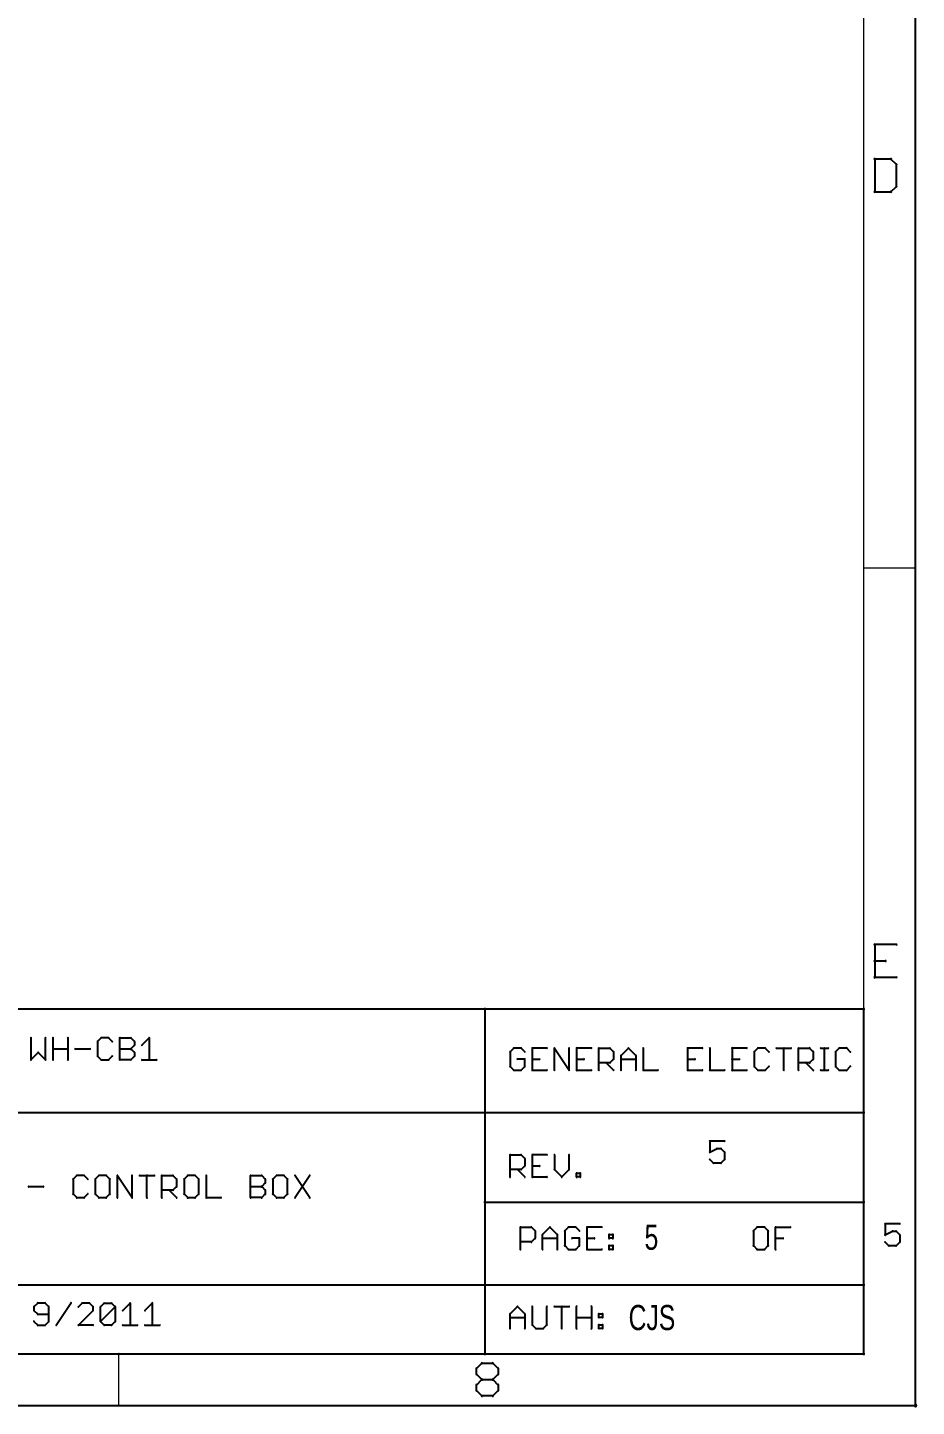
# Paper-space layout 'PRESSURE MODULE' of a CAD drawing. Header units: inches. Extents: x 0.1 to 17.7, y 0.1 to 11.8.
# Drawn here: x 15.122 to 17.703, y 0.097 to 4.099 of the extents above; entities that cross this region are included whole.
import ezdxf

# ---------------------------------------------------------------- set-up
doc = ezdxf.new("R2010")
doc.units = ezdxf.units.IN
doc.header["$MEASUREMENT"] = 0
for name, color, linetype in [('94', 14, 'Continuous'), ('97', 94, 'Continuous'), ('TEXT', 4, 'Continuous')]:
    doc.layers.add(name, color=color, linetype=linetype)
doc.styles.add('SLDTEXTSTYLE0', font='TXT', dxfattribs={"width": 0.736842})

psp = doc.layouts.new('PRESSURE MODULE')

# ---------------------------------------------------------------- linework, layer by layer
at = {"layer": '94', "lineweight": 25}
for p, q in [((16.45, 1.25), (13.95, 1.25)), ((17.55, 1.25), (16.45, 1.25)), ((16.45, 1.25), (16.45, 0.95)), ((17.55, 0.95), (17.55, 1.25)), ((16.5337, 1.1371), (16.523, 1.1264)), ((16.523, 1.1264), (16.523, 1.0837)), ((16.555, 1.1371), (16.5337, 1.1371)), ((16.5657, 1.1264), (16.555, 1.1371)), ((16.6302, 1.1371), (16.5875, 1.1371)), ((16.5875, 1.1371), (16.5875, 1.073)), ((16.6519, 1.073), (16.6519, 1.1371)), ((16.6519, 1.1371), (16.6946, 1.073)), ((16.6946, 1.073), (16.6946, 1.1371)), ((16.7591, 1.1371), (16.7164, 1.1371)), ((16.7164, 1.1371), (16.7164, 1.073)), ((16.7808, 1.073), (16.7808, 1.1371)), ((16.7808, 1.1371), (16.8128, 1.1371)), ((16.8128, 1.1371), (16.8235, 1.1264)), ((16.8235, 1.1264), (16.8235, 1.105)), ((16.8453, 1.1157), (16.8666, 1.1371)), ((16.8666, 1.1371), (16.888, 1.1157)), ((16.9097, 1.1371), (16.9097, 1.073)), ((17.0813, 1.1371), (17.0386, 1.1371)), ((17.0386, 1.1371), (17.0386, 1.073)), ((17.1031, 1.1371), (17.1031, 1.073)), ((17.2103, 1.1371), (17.1675, 1.1371)), ((17.1675, 1.1371), (17.1675, 1.073)), ((17.2427, 1.1371), (17.232, 1.1264)), ((17.232, 1.1264), (17.232, 1.0837)), ((17.264, 1.1371), (17.2427, 1.1371)), ((17.2747, 1.1264), (17.264, 1.1371)), ((17.2965, 1.1371), (17.3392, 1.1371)), ((17.3178, 1.073), (17.3178, 1.1371)), ((17.3609, 1.073), (17.3609, 1.1371)), ((17.3609, 1.1371), (17.3929, 1.1371)), ((17.3929, 1.1371), (17.4036, 1.1264)), ((17.4036, 1.1264), (17.4036, 1.105)), ((17.4254, 1.1371), (17.4467, 1.1371)), ((17.436, 1.073), (17.436, 1.1371)), ((17.479, 1.1371), (17.4683, 1.1264)), ((17.4683, 1.1264), (17.4683, 1.0837)), ((17.5004, 1.1371), (17.479, 1.1371)), ((17.511, 1.1264), (17.5004, 1.1371)), ((16.523, 1.0837), (16.5337, 1.073)), ((16.5657, 1.105), (16.5444, 1.105)), ((16.555, 1.073), (16.5657, 1.0837)), ((16.5657, 1.0837), (16.5657, 1.105)), ((16.5875, 1.105), (16.6088, 1.105)), ((16.7164, 1.105), (16.7377, 1.105)), ((16.8128, 1.0944), (16.7808, 1.0944)), ((16.8022, 1.0944), (16.8235, 1.073)), ((16.8235, 1.105), (16.8128, 1.0944)), ((16.8453, 1.073), (16.8453, 1.1157)), ((16.8453, 1.105), (16.888, 1.105)), ((16.888, 1.1157), (16.888, 1.073)), ((17.0386, 1.105), (17.06, 1.105)), ((17.1675, 1.105), (17.1889, 1.105)), ((17.232, 1.0837), (17.2427, 1.073)), ((17.264, 1.073), (17.2747, 1.0837)), ((17.3929, 1.0944), (17.3609, 1.0944)), ((17.3823, 1.0944), (17.4036, 1.073)), ((17.4036, 1.105), (17.3929, 1.0944)), ((17.4683, 1.0837), (17.479, 1.073)), ((17.5004, 1.073), (17.511, 1.0837)), ((16.5337, 1.073), (16.555, 1.073)), ((16.5875, 1.073), (16.6302, 1.073)), ((16.7164, 1.073), (16.7591, 1.073)), ((16.9097, 1.073), (16.9524, 1.073)), ((17.0386, 1.073), (17.0813, 1.073)), ((17.1031, 1.073), (17.1458, 1.073)), ((17.1675, 1.073), (17.2103, 1.073)), ((17.2427, 1.073), (17.264, 1.073)), ((17.4254, 1.073), (17.4467, 1.073)), ((17.479, 1.073), (17.5004, 1.073)), ((13.95, 0.95), (16.45, 0.95)), ((16.45, 0.95), (16.45, 0.69)), ((16.45, 0.95), (17.55, 0.95)), ((17.55, 0.69), (17.55, 0.95)), ((16.523, 0.763), (16.523, 0.8271)), ((16.523, 0.8271), (16.555, 0.8271)), ((16.555, 0.8271), (16.5657, 0.8164)), ((16.5657, 0.8164), (16.5657, 0.795)), ((16.6302, 0.8271), (16.5875, 0.8271)), ((16.5875, 0.8271), (16.5875, 0.763)), ((16.6519, 0.8271), (16.6519, 0.7844)), ((16.6946, 0.7844), (16.6946, 0.8271)), ((16.555, 0.7844), (16.523, 0.7844)), ((16.5444, 0.7844), (16.5657, 0.763)), ((16.5657, 0.795), (16.555, 0.7844)), ((16.5875, 0.795), (16.6088, 0.795)), ((16.5875, 0.763), (16.6302, 0.763)), ((16.6519, 0.7844), (16.6733, 0.763)), ((16.6733, 0.763), (16.6946, 0.7844)), ((16.7164, 0.763), (16.7164, 0.7737)), ((16.7164, 0.7737), (16.727, 0.7737)), ((16.727, 0.763), (16.7164, 0.763)), ((16.727, 0.7737), (16.727, 0.763)), ((16.45, 0.69), (16.45, 0.25)), ((16.45, 0.69), (17.55, 0.69)), ((17.55, 0.45), (17.55, 0.69)), ((16.553, 0.553), (16.553, 0.6171)), ((16.553, 0.6171), (16.585, 0.6171)), ((16.585, 0.6171), (16.5957, 0.6064)), ((16.5957, 0.6064), (16.5957, 0.585)), ((16.6175, 0.5957), (16.6388, 0.6171)), ((16.6388, 0.6171), (16.6602, 0.5957)), ((16.6926, 0.6171), (16.6819, 0.6064)), ((16.6819, 0.6064), (16.6819, 0.5637)), ((16.7139, 0.6171), (16.6926, 0.6171)), ((16.7246, 0.6064), (16.7139, 0.6171)), ((16.7891, 0.6171), (16.7464, 0.6171)), ((16.7464, 0.6171), (16.7464, 0.553)), ((17.2405, 0.6171), (17.2298, 0.6064)), ((17.2298, 0.6064), (17.2298, 0.5637)), ((17.2618, 0.6171), (17.2405, 0.6171)), ((17.2725, 0.6064), (17.2618, 0.6171)), ((17.2725, 0.5637), (17.2725, 0.6064)), ((17.2942, 0.553), (17.2942, 0.6171)), ((17.2942, 0.6171), (17.3369, 0.6171)), ((16.585, 0.5744), (16.553, 0.5744)), ((16.5957, 0.585), (16.585, 0.5744)), ((16.6175, 0.553), (16.6175, 0.5957)), ((16.6175, 0.585), (16.6602, 0.585)), ((16.6602, 0.5957), (16.6602, 0.553)), ((16.6819, 0.5637), (16.6926, 0.553)), ((16.7246, 0.585), (16.7033, 0.585)), ((16.7139, 0.553), (16.7246, 0.5637)), ((16.7246, 0.5637), (16.7246, 0.585)), ((16.7464, 0.585), (16.7677, 0.585)), ((16.8108, 0.5957), (16.8215, 0.5957)), ((16.8108, 0.585), (16.8108, 0.5957)), ((16.8215, 0.585), (16.8108, 0.585)), ((16.8108, 0.5637), (16.8215, 0.5637)), ((16.8108, 0.553), (16.8108, 0.5637)), ((16.8215, 0.5957), (16.8215, 0.585)), ((16.8215, 0.5637), (16.8215, 0.553)), ((17.2298, 0.5637), (17.2405, 0.553)), ((17.2618, 0.553), (17.2725, 0.5637)), ((17.2942, 0.585), (17.3156, 0.585)), ((16.6926, 0.553), (16.7139, 0.553)), ((16.7464, 0.553), (16.7891, 0.553)), ((16.8215, 0.553), (16.8108, 0.553)), ((17.2405, 0.553), (17.2618, 0.553)), ((13.95, 0.45), (17.55, 0.45)), ((17.55, 0.25), (17.55, 0.45)), ((16.523, 0.3657), (16.5444, 0.3871)), ((16.523, 0.323), (16.523, 0.3657)), ((16.5444, 0.3871), (16.5657, 0.3657)), ((16.5657, 0.3657), (16.5657, 0.323)), ((16.5875, 0.3871), (16.5875, 0.3337)), ((16.6302, 0.3337), (16.6302, 0.3871)), ((16.6519, 0.3871), (16.6946, 0.3871)), ((16.6733, 0.323), (16.6733, 0.3871)), ((16.7164, 0.323), (16.7164, 0.3871)), ((16.7591, 0.3871), (16.7591, 0.323)), ((16.7808, 0.3657), (16.7915, 0.3657)), ((16.7808, 0.355), (16.7808, 0.3657)), ((16.7915, 0.3657), (16.7915, 0.355)), ((16.523, 0.355), (16.5657, 0.355)), ((16.5875, 0.3337), (16.5981, 0.323)), ((16.5981, 0.323), (16.6195, 0.323)), ((16.6195, 0.323), (16.6302, 0.3337)), ((16.7164, 0.355), (16.7591, 0.355)), ((16.7915, 0.355), (16.7808, 0.355)), ((16.7808, 0.3337), (16.7915, 0.3337)), ((16.7808, 0.323), (16.7808, 0.3337)), ((16.7915, 0.323), (16.7808, 0.323)), ((16.7915, 0.3337), (16.7915, 0.323)), ((13.95, 0.25), (16.45, 0.25)), ((16.45, 0.25), (17.55, 0.25))]:
    psp.add_line(p, q, dxfattribs=at)
at = {"layer": '94', "lineweight": 18}
for centre, radius, start, end in [((16.45, 1.25), 0.0025, 90, 270), ((16.45, 1.25), 0.0025, 0, 180), ((16.45, 1.25), 0.0025, 270, 90), ((17.55, 1.25), 0.0025, 0, 180), ((17.55, 1.25), 0.0025, 270, 90), ((16.523, 1.1264), 0.0015, 0, 180), ((16.523, 1.1264), 0.0015, 135, 315), ((16.5337, 1.1371), 0.0015, 90, 270), ((16.5337, 1.1371), 0.0015, 315, 135), ((16.555, 1.1371), 0.0015, 45, 225), ((16.555, 1.1371), 0.0015, 270, 90), ((16.5657, 1.1264), 0.0015, 225, 45), ((16.5875, 1.1371), 0.0015, 90, 270), ((16.5875, 1.1371), 0.0015, 0, 180), ((16.6302, 1.1371), 0.0015, 270, 90), ((16.6519, 1.1371), 0.0015, 0, 180), ((16.6519, 1.1371), 0.0015, 33.6901, 213.6901), ((16.6946, 1.1371), 0.0015, 0, 180), ((16.7164, 1.1371), 0.0015, 90, 270), ((16.7164, 1.1371), 0.0015, 0, 180), ((16.7591, 1.1371), 0.0015, 270, 90), ((16.7808, 1.1371), 0.0015, 0, 180), ((16.7808, 1.1371), 0.0015, 90, 270), ((16.8128, 1.1371), 0.0015, 45, 225), ((16.8128, 1.1371), 0.0015, 270, 90), ((16.8235, 1.1264), 0.0015, 0, 180), ((16.8235, 1.1264), 0.0015, 225, 45), ((16.8666, 1.1371), 0.0015, 45, 225), ((16.8666, 1.1371), 0.0015, 315, 135), ((16.9097, 1.1371), 0.0015, 0, 180), ((17.0386, 1.1371), 0.0015, 90, 270), ((17.0386, 1.1371), 0.0015, 0, 180), ((17.0813, 1.1371), 0.0015, 270, 90), ((17.1031, 1.1371), 0.0015, 0, 180), ((17.1675, 1.1371), 0.0015, 90, 270), ((17.1675, 1.1371), 0.0015, 0, 180), ((17.2103, 1.1371), 0.0015, 270, 90), ((17.232, 1.1264), 0.0015, 0, 180), ((17.232, 1.1264), 0.0015, 134.9865, 314.9865), ((17.2427, 1.1371), 0.0015, 90, 270), ((17.2427, 1.1371), 0.0015, 315, 135), ((17.264, 1.1371), 0.0015, 44.9865, 224.9865), ((17.264, 1.1371), 0.0015, 270, 90), ((17.2747, 1.1264), 0.0015, 225.0135, 45.0135), ((17.2965, 1.1371), 0.0015, 90, 270), ((17.3178, 1.1371), 0.0015, 0, 180), ((17.3392, 1.1371), 0.0015, 270, 90), ((17.3609, 1.1371), 0.0015, 0, 180), ((17.3609, 1.1371), 0.0015, 90, 270), ((17.3929, 1.1371), 0.0015, 44.9865, 224.9865), ((17.3929, 1.1371), 0.0015, 270, 90), ((17.4036, 1.1264), 0.0015, 0, 180), ((17.4036, 1.1264), 0.0015, 225.0135, 45.0135), ((17.4254, 1.1371), 0.0015, 90, 270), ((17.436, 1.1371), 0.0015, 0, 180), ((17.4467, 1.1371), 0.0015, 270, 90), ((17.4683, 1.1264), 0.0015, 0, 180), ((17.4683, 1.1264), 0.0015, 134.9865, 314.9865), ((17.479, 1.1371), 0.0015, 90, 270), ((17.479, 1.1371), 0.0015, 315, 135), ((17.5004, 1.1371), 0.0015, 44.9865, 224.9865), ((17.5004, 1.1371), 0.0015, 270, 90), ((17.511, 1.1264), 0.0015, 225.0135, 45.0135), ((16.523, 1.0837), 0.0015, 44.9865, 224.9865), ((16.523, 1.0837), 0.0015, 180, 0), ((16.5444, 1.105), 0.0015, 90, 270), ((16.5657, 1.105), 0.0015, 0, 180), ((16.5657, 1.0837), 0.0015, 180, 0), ((16.5657, 1.0837), 0.0015, 315.0135, 135.0135), ((16.5657, 1.105), 0.0015, 270, 90), ((16.5875, 1.105), 0.0015, 90, 270), ((16.6088, 1.105), 0.0015, 270, 90), ((16.7164, 1.105), 0.0015, 90, 270), ((16.7377, 1.105), 0.0015, 270, 90), ((16.7808, 1.0944), 0.0015, 90, 270), ((16.8022, 1.0944), 0.0015, 45, 225), ((16.8128, 1.0944), 0.0015, 135, 315), ((16.8128, 1.0944), 0.0015, 270, 90), ((16.8235, 1.105), 0.0015, 180, 0), ((16.8235, 1.105), 0.0015, 315.0135, 135.0135), ((16.8453, 1.1157), 0.0015, 0, 180), ((16.8453, 1.1157), 0.0015, 135, 315), ((16.8453, 1.105), 0.0015, 90, 270), ((16.888, 1.1157), 0.0015, 0, 180), ((16.888, 1.1157), 0.0015, 225, 45), ((16.888, 1.105), 0.0015, 270, 90), ((17.0386, 1.105), 0.0015, 90, 270), ((17.06, 1.105), 0.0015, 270, 90), ((17.1675, 1.105), 0.0015, 90, 270), ((17.1889, 1.105), 0.0015, 270, 90), ((17.232, 1.0837), 0.0015, 45, 225), ((17.232, 1.0837), 0.0015, 180, 0), ((17.2747, 1.0837), 0.0015, 315, 135), ((17.3609, 1.0944), 0.0015, 90, 270), ((17.3823, 1.0944), 0.0015, 44.9865, 224.9865), ((17.3929, 1.0944), 0.0015, 135.0135, 315.0135), ((17.3929, 1.0944), 0.0015, 270, 90), ((17.4036, 1.105), 0.0015, 180, 0), ((17.4036, 1.105), 0.0015, 315, 135), ((17.4683, 1.0837), 0.0015, 45, 225), ((17.4683, 1.0837), 0.0015, 180, 0), ((17.511, 1.0837), 0.0015, 315, 135), ((16.5337, 1.073), 0.0015, 90, 270), ((16.5337, 1.073), 0.0015, 225.0135, 45.0135), ((16.555, 1.073), 0.0015, 134.9865, 314.9865), ((16.555, 1.073), 0.0015, 270, 90), ((16.5875, 1.073), 0.0015, 90, 270), ((16.5875, 1.073), 0.0015, 180, 0), ((16.6302, 1.073), 0.0015, 270, 90), ((16.6519, 1.073), 0.0015, 180, 0), ((16.6946, 1.073), 0.0015, 180, 0), ((16.6946, 1.073), 0.0015, 213.6901, 33.6901), ((16.7164, 1.073), 0.0015, 90, 270), ((16.7164, 1.073), 0.0015, 180, 0), ((16.7591, 1.073), 0.0015, 270, 90), ((16.7808, 1.073), 0.0015, 180, 0), ((16.8235, 1.073), 0.0015, 225, 45), ((16.8453, 1.073), 0.0015, 180, 0), ((16.888, 1.073), 0.0015, 180, 0), ((16.9097, 1.073), 0.0015, 90, 270), ((16.9097, 1.073), 0.0015, 180, 0), ((16.9524, 1.073), 0.0015, 270, 90), ((17.0386, 1.073), 0.0015, 90, 270), ((17.0386, 1.073), 0.0015, 180, 0), ((17.0813, 1.073), 0.0015, 270, 90), ((17.1031, 1.073), 0.0015, 90, 270), ((17.1031, 1.073), 0.0015, 180, 0), ((17.1458, 1.073), 0.0015, 270, 90), ((17.1675, 1.073), 0.0015, 90, 270), ((17.1675, 1.073), 0.0015, 180, 0), ((17.2103, 1.073), 0.0015, 270, 90), ((17.2427, 1.073), 0.0015, 90, 270), ((17.2427, 1.073), 0.0015, 225.0135, 45.0135), ((17.264, 1.073), 0.0015, 135, 315), ((17.264, 1.073), 0.0015, 270, 90), ((17.3178, 1.073), 0.0015, 180, 0), ((17.3609, 1.073), 0.0015, 180, 0), ((17.4036, 1.073), 0.0015, 225.0135, 45.0135), ((17.4254, 1.073), 0.0015, 90, 270), ((17.436, 1.073), 0.0015, 180, 0), ((17.4467, 1.073), 0.0015, 270, 90), ((17.479, 1.073), 0.0015, 90, 270), ((17.479, 1.073), 0.0015, 225.0135, 45.0135), ((17.5004, 1.073), 0.0015, 135, 315), ((17.5004, 1.073), 0.0015, 270, 90), ((16.45, 0.95), 0.0025, 0, 180), ((16.45, 0.95), 0.0025, 90, 270), ((16.45, 0.95), 0.0025, 180, 0), ((16.45, 0.95), 0.0025, 270, 90), ((17.55, 0.95), 0.0025, 0, 180), ((17.55, 0.95), 0.0025, 180, 0), ((17.55, 0.95), 0.0025, 270, 90), ((16.523, 0.8271), 0.0015, 0, 180), ((16.523, 0.8271), 0.0015, 90, 270), ((16.555, 0.8271), 0.0015, 45, 225), ((16.555, 0.8271), 0.0015, 270, 90), ((16.5657, 0.8164), 0.0015, 0, 180), ((16.5657, 0.8164), 0.0015, 225, 45), ((16.5875, 0.8271), 0.0015, 90, 270), ((16.5875, 0.8271), 0.0015, 0, 180), ((16.6302, 0.8271), 0.0015, 270, 90), ((16.6519, 0.8271), 0.0015, 0, 180), ((16.6946, 0.8271), 0.0015, 0, 180), ((16.523, 0.7844), 0.0015, 90, 270), ((16.523, 0.763), 0.0015, 180, 0), ((16.5444, 0.7844), 0.0015, 45, 225), ((16.555, 0.7844), 0.0015, 135, 315), ((16.555, 0.7844), 0.0015, 270, 90), ((16.5657, 0.795), 0.0015, 180, 0), ((16.5657, 0.795), 0.0015, 315.0135, 135.0135), ((16.5657, 0.763), 0.0015, 225, 45), ((16.5875, 0.795), 0.0015, 90, 270), ((16.5875, 0.763), 0.0015, 90, 270), ((16.5875, 0.763), 0.0015, 180, 0), ((16.6088, 0.795), 0.0015, 270, 90), ((16.6302, 0.763), 0.0015, 270, 90), ((16.6519, 0.7844), 0.0015, 44.9865, 224.9865), ((16.6519, 0.7844), 0.0015, 180, 0), ((16.6733, 0.763), 0.0015, 134.9865, 314.9865), ((16.6733, 0.763), 0.0015, 225.0135, 45.0135), ((16.6946, 0.7844), 0.0015, 180, 0), ((16.6946, 0.7844), 0.0015, 315.0135, 135.0135), ((16.7164, 0.7737), 0.0015, 0, 180), ((16.7164, 0.7737), 0.0015, 90, 270), ((16.7164, 0.763), 0.0015, 90, 270), ((16.7164, 0.763), 0.0015, 180, 0), ((16.727, 0.7737), 0.0015, 0, 180), ((16.727, 0.763), 0.0015, 180, 0), ((16.727, 0.7737), 0.0015, 270, 90), ((16.727, 0.763), 0.0015, 270, 90), ((16.45, 0.69), 0.0025, 0, 180), ((16.45, 0.69), 0.0025, 90, 270), ((16.45, 0.69), 0.0025, 180, 0), ((17.55, 0.69), 0.0025, 0, 180), ((17.55, 0.69), 0.0025, 180, 0), ((17.55, 0.69), 0.0025, 270, 90), ((16.553, 0.6171), 0.0015, 0, 180), ((16.553, 0.6171), 0.0015, 90, 270), ((16.585, 0.6171), 0.0015, 45, 225), ((16.585, 0.6171), 0.0015, 270, 90), ((16.5957, 0.6064), 0.0015, 0, 180), ((16.5957, 0.6064), 0.0015, 225, 45), ((16.6388, 0.6171), 0.0015, 45, 225), ((16.6388, 0.6171), 0.0015, 315, 135), ((16.6819, 0.6064), 0.0015, 0, 180), ((16.6819, 0.6064), 0.0015, 135, 315), ((16.6926, 0.6171), 0.0015, 90, 270), ((16.6926, 0.6171), 0.0015, 315, 135), ((16.7139, 0.6171), 0.0015, 45, 225), ((16.7139, 0.6171), 0.0015, 270, 90), ((16.7246, 0.6064), 0.0015, 225, 45), ((16.7464, 0.6171), 0.0015, 90, 270), ((16.7464, 0.6171), 0.0015, 0, 180), ((16.7891, 0.6171), 0.0015, 270, 90), ((17.2298, 0.6064), 0.0015, 0, 180), ((17.2298, 0.6064), 0.0015, 134.9865, 314.9865), ((17.2405, 0.6171), 0.0015, 90, 270), ((17.2405, 0.6171), 0.0015, 315.0135, 135.0135), ((17.2618, 0.6171), 0.0015, 45, 225), ((17.2618, 0.6171), 0.0015, 270, 90), ((17.2725, 0.6064), 0.0015, 0, 180), ((17.2725, 0.6064), 0.0015, 225.0135, 45.0135), ((17.2942, 0.6171), 0.0015, 0, 180), ((17.2942, 0.6171), 0.0015, 90, 270), ((17.3369, 0.6171), 0.0015, 270, 90), ((16.553, 0.5744), 0.0015, 90, 270), ((16.585, 0.5744), 0.0015, 135, 315), ((16.585, 0.5744), 0.0015, 270, 90), ((16.5957, 0.585), 0.0015, 180, 0), ((16.5957, 0.585), 0.0015, 315.0135, 135.0135), ((16.6175, 0.5957), 0.0015, 0, 180), ((16.6175, 0.5957), 0.0015, 135, 315), ((16.6175, 0.585), 0.0015, 90, 270), ((16.6602, 0.5957), 0.0015, 0, 180), ((16.6602, 0.5957), 0.0015, 225, 45), ((16.6602, 0.585), 0.0015, 270, 90), ((16.6819, 0.5637), 0.0015, 44.9865, 224.9865), ((16.6819, 0.5637), 0.0015, 180, 0), ((16.7033, 0.585), 0.0015, 90, 270), ((16.7246, 0.585), 0.0015, 0, 180), ((16.7246, 0.5637), 0.0015, 180, 0), ((16.7246, 0.5637), 0.0015, 315.0135, 135.0135), ((16.7246, 0.585), 0.0015, 270, 90), ((16.7464, 0.585), 0.0015, 90, 270), ((16.7677, 0.585), 0.0015, 270, 90), ((16.8108, 0.5957), 0.0015, 90, 270), ((16.8108, 0.5957), 0.0015, 0, 180), ((16.8108, 0.585), 0.0015, 90, 270), ((16.8108, 0.585), 0.0015, 180, 0), ((16.8108, 0.5637), 0.0015, 90, 270), ((16.8108, 0.5637), 0.0015, 0, 180), ((16.8215, 0.5957), 0.0015, 0, 180), ((16.8215, 0.585), 0.0015, 180, 0), ((16.8215, 0.5637), 0.0015, 0, 180), ((16.8215, 0.5957), 0.0015, 270, 90), ((16.8215, 0.585), 0.0015, 270, 90), ((16.8215, 0.5637), 0.0015, 270, 90), ((17.2298, 0.5637), 0.0015, 45, 225), ((17.2298, 0.5637), 0.0015, 180, 0), ((17.2725, 0.5637), 0.0015, 180, 0), ((17.2725, 0.5637), 0.0015, 315, 135), ((17.2942, 0.585), 0.0015, 90, 270), ((17.3156, 0.585), 0.0015, 270, 90), ((16.553, 0.553), 0.0015, 180, 0), ((16.6175, 0.553), 0.0015, 180, 0), ((16.6602, 0.553), 0.0015, 180, 0), ((16.6926, 0.553), 0.0015, 90, 270), ((16.6926, 0.553), 0.0015, 225.0135, 45.0135), ((16.7139, 0.553), 0.0015, 134.9865, 314.9865), ((16.7139, 0.553), 0.0015, 270, 90), ((16.7464, 0.553), 0.0015, 90, 270), ((16.7464, 0.553), 0.0015, 180, 0), ((16.7891, 0.553), 0.0015, 270, 90), ((16.8108, 0.553), 0.0015, 90, 270), ((16.8108, 0.553), 0.0015, 180, 0), ((16.8215, 0.553), 0.0015, 180, 0), ((16.8215, 0.553), 0.0015, 270, 90), ((17.2405, 0.553), 0.0015, 90, 270), ((17.2405, 0.553), 0.0015, 225, 45), ((17.2618, 0.553), 0.0015, 134.9865, 314.9865), ((17.2618, 0.553), 0.0015, 270, 90), ((17.2942, 0.553), 0.0015, 180, 0), ((17.55, 0.45), 0.0025, 0, 180), ((17.55, 0.45), 0.0025, 180, 0), ((17.55, 0.45), 0.0025, 270, 90), ((16.523, 0.3657), 0.0015, 0, 180), ((16.523, 0.3657), 0.0015, 135, 315), ((16.5444, 0.3871), 0.0015, 45, 225), ((16.5444, 0.3871), 0.0015, 315, 135), ((16.5657, 0.3657), 0.0015, 0, 180), ((16.5657, 0.3657), 0.0015, 225, 45), ((16.5875, 0.3871), 0.0015, 0, 180), ((16.6302, 0.3871), 0.0015, 0, 180), ((16.6519, 0.3871), 0.0015, 90, 270), ((16.6733, 0.3871), 0.0015, 0, 180), ((16.6946, 0.3871), 0.0015, 270, 90), ((16.7164, 0.3871), 0.0015, 0, 180), ((16.7591, 0.3871), 0.0015, 0, 180), ((16.7808, 0.3657), 0.0015, 90, 270), ((16.7808, 0.3657), 0.0015, 0, 180), ((16.7915, 0.3657), 0.0015, 0, 180), ((16.7915, 0.3657), 0.0015, 270, 90), ((16.523, 0.355), 0.0015, 90, 270), ((16.523, 0.323), 0.0015, 180, 0), ((16.5657, 0.323), 0.0015, 180, 0), ((16.5657, 0.355), 0.0015, 270, 90), ((16.5875, 0.3337), 0.0015, 44.9865, 224.9865), ((16.5875, 0.3337), 0.0015, 180, 0), ((16.5981, 0.323), 0.0015, 90, 270), ((16.5981, 0.323), 0.0015, 225.0135, 45.0135), ((16.6195, 0.323), 0.0015, 134.9865, 314.9865), ((16.6195, 0.323), 0.0015, 270, 90), ((16.6302, 0.3337), 0.0015, 180, 0), ((16.6302, 0.3337), 0.0015, 315.0135, 135.0135), ((16.6733, 0.323), 0.0015, 180, 0), ((16.7164, 0.355), 0.0015, 90, 270), ((16.7164, 0.323), 0.0015, 180, 0), ((16.7591, 0.323), 0.0015, 180, 0), ((16.7591, 0.355), 0.0015, 270, 90), ((16.7808, 0.355), 0.0015, 90, 270), ((16.7808, 0.355), 0.0015, 180, 0), ((16.7808, 0.3337), 0.0015, 90, 270), ((16.7808, 0.3337), 0.0015, 0, 180), ((16.7808, 0.323), 0.0015, 90, 270), ((16.7808, 0.323), 0.0015, 180, 0), ((16.7915, 0.355), 0.0015, 180, 0), ((16.7915, 0.3337), 0.0015, 0, 180), ((16.7915, 0.323), 0.0015, 180, 0), ((16.7915, 0.355), 0.0015, 270, 90), ((16.7915, 0.3337), 0.0015, 270, 90), ((16.7915, 0.323), 0.0015, 270, 90), ((16.45, 0.25), 0.0025, 90, 270), ((16.45, 0.25), 0.0025, 180, 0), ((16.45, 0.25), 0.0025, 270, 90), ((17.55, 0.25), 0.0025, 180, 0), ((17.55, 0.25), 0.0025, 270, 90)]:
    psp.add_arc(centre, radius, start, end, dxfattribs=at)
at = {"layer": '97', "lineweight": 25}
for p, q in [((17.7, 0.1), (17.7, 11.8)), ((17.5817, 3.7175), (17.5817, 3.6226)), ((17.6291, 3.7175), (17.5817, 3.7175)), ((17.6449, 3.7017), (17.6291, 3.7175)), ((17.6449, 3.6384), (17.6449, 3.7017)), ((17.5817, 3.6226), (17.6291, 3.6226)), ((17.6291, 3.6226), (17.6449, 3.6384)), ((17.6449, 1.4375), (17.5817, 1.4375)), ((17.5817, 1.4375), (17.5817, 1.3426)), ((17.5817, 1.39), (17.6133, 1.39)), ((17.5817, 1.3426), (17.6449, 1.3426)), ((15.1319, 1.1671), (15.1319, 1.103)), ((15.1746, 1.103), (15.1746, 1.1671)), ((15.1964, 1.103), (15.1964, 1.1671)), ((15.2391, 1.1671), (15.2391, 1.103)), ((15.336, 1.1671), (15.3253, 1.1564)), ((15.3573, 1.1671), (15.336, 1.1671)), ((15.368, 1.1564), (15.3573, 1.1671)), ((15.3897, 1.103), (15.3897, 1.1671)), ((15.3897, 1.1671), (15.4218, 1.1671)), ((15.4218, 1.1671), (15.4324, 1.1564)), ((15.4542, 1.1457), (15.4755, 1.1671)), ((15.4755, 1.1671), (15.4755, 1.103)), ((15.1319, 1.103), (15.1533, 1.1244)), ((15.1533, 1.1244), (15.1746, 1.103)), ((15.1964, 1.135), (15.2391, 1.135)), ((15.2608, 1.135), (15.3035, 1.135)), ((15.3253, 1.1564), (15.3253, 1.1137)), ((15.3897, 1.135), (15.4218, 1.135)), ((15.4324, 1.1457), (15.4218, 1.135)), ((15.4218, 1.135), (15.4324, 1.1244)), ((15.4324, 1.1564), (15.4324, 1.1457)), ((15.4324, 1.1244), (15.4324, 1.1137)), ((15.3253, 1.1137), (15.336, 1.103)), ((15.336, 1.103), (15.3573, 1.103)), ((15.3573, 1.103), (15.368, 1.1137)), ((15.4218, 1.103), (15.3897, 1.103)), ((15.4324, 1.1137), (15.4218, 1.103)), ((15.4542, 1.103), (15.4969, 1.103)), ((17.1457, 0.8671), (17.103, 0.8671)), ((17.103, 0.8671), (17.103, 0.835)), ((17.103, 0.835), (17.1244, 0.8457)), ((17.1244, 0.8457), (17.135, 0.8457)), ((17.135, 0.8457), (17.1457, 0.835)), ((17.1137, 0.803), (17.103, 0.8137)), ((17.135, 0.803), (17.1137, 0.803)), ((17.1457, 0.8137), (17.135, 0.803)), ((17.1457, 0.835), (17.1457, 0.8137)), ((15.2649, 0.7671), (15.2542, 0.7564)), ((15.2862, 0.7671), (15.2649, 0.7671)), ((15.2969, 0.7564), (15.2862, 0.7671)), ((15.3293, 0.7671), (15.3186, 0.7564)), ((15.3507, 0.7671), (15.3293, 0.7671)), ((15.3613, 0.7564), (15.3507, 0.7671)), ((15.3831, 0.703), (15.3831, 0.7671)), ((15.3831, 0.7671), (15.4258, 0.703)), ((15.4258, 0.703), (15.4258, 0.7671)), ((15.4475, 0.7671), (15.4903, 0.7671)), ((15.4689, 0.703), (15.4689, 0.7671)), ((15.512, 0.703), (15.512, 0.7671)), ((15.512, 0.7671), (15.544, 0.7671)), ((15.544, 0.7671), (15.5547, 0.7564)), ((15.5871, 0.7671), (15.5765, 0.7564)), ((15.6085, 0.7671), (15.5871, 0.7671)), ((15.6192, 0.7564), (15.6085, 0.7671)), ((15.6409, 0.7671), (15.6409, 0.703)), ((15.7698, 0.703), (15.7698, 0.7671)), ((15.7698, 0.7671), (15.8019, 0.7671)), ((15.8019, 0.7671), (15.8125, 0.7564)), ((15.845, 0.7671), (15.8343, 0.7564)), ((15.8663, 0.7671), (15.845, 0.7671)), ((15.877, 0.7564), (15.8663, 0.7671)), ((15.8987, 0.7671), (15.9414, 0.703)), ((15.9414, 0.7671), (15.8987, 0.703)), ((15.1253, 0.735), (15.168, 0.735)), ((15.2542, 0.7564), (15.2542, 0.7137)), ((15.3186, 0.7564), (15.3186, 0.7137)), ((15.3613, 0.7137), (15.3613, 0.7564)), ((15.544, 0.7244), (15.512, 0.7244)), ((15.5334, 0.7244), (15.5547, 0.703)), ((15.5547, 0.735), (15.544, 0.7244)), ((15.5547, 0.7564), (15.5547, 0.735)), ((15.5765, 0.7564), (15.5765, 0.7137)), ((15.6192, 0.7137), (15.6192, 0.7564)), ((15.7698, 0.735), (15.8019, 0.735)), ((15.8125, 0.7457), (15.8019, 0.735)), ((15.8019, 0.735), (15.8125, 0.7244)), ((15.8125, 0.7564), (15.8125, 0.7457)), ((15.8125, 0.7244), (15.8125, 0.7137)), ((15.8343, 0.7564), (15.8343, 0.7137)), ((15.877, 0.7137), (15.877, 0.7564)), ((15.2542, 0.7137), (15.2649, 0.703)), ((15.2649, 0.703), (15.2862, 0.703)), ((15.2862, 0.703), (15.2969, 0.7137)), ((15.3186, 0.7137), (15.3293, 0.703)), ((15.3293, 0.703), (15.3507, 0.703)), ((15.3507, 0.703), (15.3613, 0.7137)), ((15.5765, 0.7137), (15.5871, 0.703)), ((15.5871, 0.703), (15.6085, 0.703)), ((15.6085, 0.703), (15.6192, 0.7137)), ((15.6409, 0.703), (15.6836, 0.703)), ((15.8019, 0.703), (15.7698, 0.703)), ((15.8125, 0.7137), (15.8019, 0.703)), ((15.8343, 0.7137), (15.845, 0.703)), ((15.845, 0.703), (15.8663, 0.703)), ((15.8663, 0.703), (15.877, 0.7137)), ((17.6547, 0.6271), (17.612, 0.6271)), ((17.612, 0.6271), (17.612, 0.595)), ((17.612, 0.595), (17.6334, 0.6057)), ((17.6334, 0.6057), (17.644, 0.6057)), ((17.644, 0.6057), (17.6547, 0.595)), ((17.6227, 0.563), (17.612, 0.5737)), ((17.644, 0.563), (17.6227, 0.563)), ((17.6547, 0.5737), (17.644, 0.563)), ((17.6547, 0.595), (17.6547, 0.5737)), ((15.1515, 0.3971), (15.1408, 0.3864)), ((15.1408, 0.3864), (15.1408, 0.3757)), ((15.1408, 0.3757), (15.1515, 0.365)), ((15.1728, 0.3971), (15.1515, 0.3971)), ((15.1515, 0.365), (15.1835, 0.365)), ((15.1835, 0.3864), (15.1728, 0.3971)), ((15.1835, 0.3437), (15.1835, 0.3864)), ((15.2053, 0.333), (15.248, 0.3971)), ((15.2804, 0.3971), (15.2697, 0.3864)), ((15.2697, 0.333), (15.3124, 0.3757)), ((15.3018, 0.3971), (15.2804, 0.3971)), ((15.3124, 0.3864), (15.3018, 0.3971)), ((15.3124, 0.3757), (15.3124, 0.3864)), ((15.3342, 0.3864), (15.3449, 0.3971)), ((15.3342, 0.3437), (15.3342, 0.3864)), ((15.3342, 0.3437), (15.3769, 0.3864)), ((15.3449, 0.3971), (15.3662, 0.3971)), ((15.3662, 0.3971), (15.3769, 0.3864)), ((15.3769, 0.3864), (15.3769, 0.3437)), ((15.3986, 0.3757), (15.42, 0.3971)), ((15.42, 0.3971), (15.42, 0.333)), ((15.4631, 0.3757), (15.4844, 0.3971)), ((15.4844, 0.3971), (15.4844, 0.333)), ((15.1408, 0.3437), (15.1515, 0.333)), ((15.1515, 0.333), (15.1728, 0.333)), ((15.1728, 0.333), (15.1835, 0.3437)), ((15.3124, 0.333), (15.2697, 0.333)), ((15.3449, 0.333), (15.3342, 0.3437)), ((15.3662, 0.333), (15.3449, 0.333)), ((15.3769, 0.3437), (15.3662, 0.333)), ((15.3986, 0.333), (15.4413, 0.333)), ((15.4631, 0.333), (15.5058, 0.333)), ((16.4254, 0.2067), (16.4412, 0.2225)), ((16.4254, 0.1908), (16.4254, 0.2067)), ((16.4412, 0.2225), (16.4729, 0.2225)), ((16.4729, 0.2225), (16.4887, 0.2067)), ((16.4887, 0.2067), (16.4887, 0.1908)), ((16.4412, 0.175), (16.4254, 0.1908)), ((16.4254, 0.1592), (16.4412, 0.175)), ((16.4412, 0.175), (16.4729, 0.175)), ((16.4887, 0.1908), (16.4729, 0.175)), ((16.4729, 0.175), (16.4887, 0.1592)), ((16.4254, 0.1434), (16.4254, 0.1592)), ((16.4412, 0.1276), (16.4254, 0.1434)), ((16.4729, 0.1276), (16.4412, 0.1276)), ((16.4887, 0.1434), (16.4729, 0.1276)), ((16.4887, 0.1592), (16.4887, 0.1434)), ((0.1, 0.1), (17.7, 0.1))]:
    psp.add_line(p, q, dxfattribs=at)
at = {"layer": '97', "lineweight": 18}
for p, q in [((17.55, 0.25), (17.55, 11.65)), ((17.7, 2.53), (17.55, 2.53)), ((0.25, 0.25), (17.55, 0.25)), ((15.3875, 0.1), (15.3875, 0.25))]:
    psp.add_line(p, q, dxfattribs=at)
for centre, radius, start, end in [((17.5817, 3.7175), 0.002, 0, 180), ((17.5817, 3.7175), 0.002, 90, 270), ((17.6291, 3.7175), 0.002, 44.9899, 224.9899), ((17.6291, 3.7175), 0.002, 270, 90), ((17.6449, 3.7017), 0.002, 0, 180), ((17.6449, 3.7017), 0.002, 224.9899, 44.9899), ((17.5817, 3.6226), 0.002, 90, 270), ((17.5817, 3.6226), 0.002, 180, 0), ((17.6291, 3.6226), 0.002, 135.0101, 315.0101), ((17.6291, 3.6226), 0.002, 270, 90), ((17.6449, 3.6384), 0.002, 180, 0), ((17.6449, 3.6384), 0.002, 315.0101, 135.0101), ((17.55, 2.53), 0.000984, 90, 270), ((17.7, 2.53), 0.000984, 270, 90), ((17.5817, 1.4375), 0.002, 90, 270), ((17.5817, 1.4375), 0.002, 0, 180), ((17.6449, 1.4375), 0.002, 270, 90), ((17.5817, 1.39), 0.002, 90, 270), ((17.6133, 1.39), 0.002, 270, 90), ((17.5817, 1.3426), 0.002, 90, 270), ((17.5817, 1.3426), 0.002, 180, 0), ((17.6449, 1.3426), 0.002, 270, 90), ((15.1319, 1.1671), 0.0015, 0, 180), ((15.1746, 1.1671), 0.0015, 0, 180), ((15.1964, 1.1671), 0.0015, 0, 180), ((15.2391, 1.1671), 0.0015, 0, 180), ((15.336, 1.1671), 0.0015, 90, 270), ((15.336, 1.1671), 0.0015, 315, 135), ((15.3573, 1.1671), 0.0015, 45, 225), ((15.3573, 1.1671), 0.0015, 270, 90), ((15.3897, 1.1671), 0.0015, 0, 180), ((15.3897, 1.1671), 0.0015, 90, 270), ((15.4218, 1.1671), 0.0015, 44.9865, 224.9865), ((15.4218, 1.1671), 0.0015, 270, 90), ((15.4755, 1.1671), 0.0015, 0, 180), ((15.4755, 1.1671), 0.0015, 315, 135), ((15.1533, 1.1244), 0.0015, 45, 225), ((15.1533, 1.1244), 0.0015, 315, 135), ((15.1964, 1.135), 0.0015, 90, 270), ((15.2391, 1.135), 0.0015, 270, 90), ((15.2608, 1.135), 0.0015, 90, 270), ((15.3035, 1.135), 0.0015, 270, 90), ((15.3253, 1.1564), 0.0015, 0, 180), ((15.3253, 1.1564), 0.0015, 135, 315), ((15.368, 1.1564), 0.0015, 225, 45), ((15.3897, 1.135), 0.0015, 90, 270), ((15.4218, 1.135), 0.0015, 44.9865, 224.9865), ((15.4218, 1.135), 0.0015, 135.0135, 315.0135), ((15.4218, 1.135), 0.0015, 270, 90), ((15.4324, 1.1564), 0.0015, 0, 180), ((15.4324, 1.1457), 0.0015, 180, 0), ((15.4324, 1.1244), 0.0015, 0, 180), ((15.4324, 1.1564), 0.0015, 225, 45), ((15.4324, 1.1457), 0.0015, 315, 135), ((15.4324, 1.1244), 0.0015, 224.9865, 44.9865), ((15.4542, 1.1457), 0.0015, 134.9865, 314.9865), ((15.1319, 1.103), 0.0015, 135, 315), ((15.1319, 1.103), 0.0015, 180, 0), ((15.1746, 1.103), 0.0015, 180, 0), ((15.1746, 1.103), 0.0015, 225, 45), ((15.1964, 1.103), 0.0015, 180, 0), ((15.2391, 1.103), 0.0015, 180, 0), ((15.3253, 1.1137), 0.0015, 44.9865, 224.9865), ((15.3253, 1.1137), 0.0015, 180, 0), ((15.336, 1.103), 0.0015, 90, 270), ((15.336, 1.103), 0.0015, 225.0135, 45.0135), ((15.3573, 1.103), 0.0015, 134.9865, 314.9865), ((15.3573, 1.103), 0.0015, 270, 90), ((15.368, 1.1137), 0.0015, 315.0135, 135.0135), ((15.3897, 1.103), 0.0015, 90, 270), ((15.3897, 1.103), 0.0015, 180, 0), ((15.4218, 1.103), 0.0015, 135, 315), ((15.4218, 1.103), 0.0015, 270, 90), ((15.4324, 1.1137), 0.0015, 180, 0), ((15.4324, 1.1137), 0.0015, 315.0135, 135.0135), ((15.4542, 1.103), 0.0015, 90, 270), ((15.4755, 1.103), 0.0015, 180, 0), ((15.4969, 1.103), 0.0015, 270, 90), ((17.103, 0.8671), 0.0015, 90, 270), ((17.103, 0.8671), 0.0015, 0, 180), ((17.1244, 0.8457), 0.0015, 90, 270), ((17.1244, 0.8457), 0.0015, 296.548, 116.548), ((17.135, 0.8457), 0.0015, 45.0135, 225.0135), ((17.135, 0.8457), 0.0015, 270, 90), ((17.1457, 0.8671), 0.0015, 270, 90), ((17.103, 0.835), 0.0015, 116.5736, 296.5736), ((17.103, 0.835), 0.0015, 180, 0), ((17.103, 0.8137), 0.0015, 44.9865, 224.9865), ((17.1137, 0.803), 0.0015, 90, 270), ((17.1137, 0.803), 0.0015, 225.0135, 45.0135), ((17.135, 0.803), 0.0015, 134.9865, 314.9865), ((17.135, 0.803), 0.0015, 270, 90), ((17.1457, 0.835), 0.0015, 0, 180), ((17.1457, 0.8137), 0.0015, 180, 0), ((17.1457, 0.835), 0.0015, 224.9865, 44.9865), ((17.1457, 0.8137), 0.0015, 315.0135, 135.0135), ((15.2649, 0.7671), 0.0015, 90, 270), ((15.2649, 0.7671), 0.0015, 315, 135), ((15.2862, 0.7671), 0.0015, 44.9865, 224.9865), ((15.2862, 0.7671), 0.0015, 270, 90), ((15.3293, 0.7671), 0.0015, 90, 270), ((15.3293, 0.7671), 0.0015, 315, 135), ((15.3507, 0.7671), 0.0015, 44.9865, 224.9865), ((15.3507, 0.7671), 0.0015, 270, 90), ((15.3831, 0.7671), 0.0015, 0, 180), ((15.3831, 0.7671), 0.0015, 33.6901, 213.6901), ((15.4258, 0.7671), 0.0015, 0, 180), ((15.4475, 0.7671), 0.0015, 90, 270), ((15.4689, 0.7671), 0.0015, 0, 180), ((15.4903, 0.7671), 0.0015, 270, 90), ((15.512, 0.7671), 0.0015, 0, 180), ((15.512, 0.7671), 0.0015, 90, 270), ((15.544, 0.7671), 0.0015, 44.9865, 224.9865), ((15.544, 0.7671), 0.0015, 270, 90), ((15.5871, 0.7671), 0.0015, 90, 270), ((15.5871, 0.7671), 0.0015, 315, 135), ((15.6085, 0.7671), 0.0015, 44.9865, 224.9865), ((15.6085, 0.7671), 0.0015, 270, 90), ((15.6409, 0.7671), 0.0015, 0, 180), ((15.7698, 0.7671), 0.0015, 0, 180), ((15.7698, 0.7671), 0.0015, 90, 270), ((15.8019, 0.7671), 0.0015, 44.9865, 224.9865), ((15.8019, 0.7671), 0.0015, 270, 90), ((15.845, 0.7671), 0.0015, 90, 270), ((15.845, 0.7671), 0.0015, 315, 135), ((15.8663, 0.7671), 0.0015, 45, 225), ((15.8663, 0.7671), 0.0015, 270, 90), ((15.8987, 0.7671), 0.0015, 33.6795, 213.6795), ((15.9414, 0.7671), 0.0015, 326.3099, 146.3099), ((15.1253, 0.735), 0.0015, 90, 270), ((15.168, 0.735), 0.0015, 270, 90), ((15.2542, 0.7564), 0.0015, 0, 180), ((15.2542, 0.7564), 0.0015, 134.9865, 314.9865), ((15.2969, 0.7564), 0.0015, 225, 45), ((15.3186, 0.7564), 0.0015, 0, 180), ((15.3186, 0.7564), 0.0015, 134.9865, 314.9865), ((15.3613, 0.7564), 0.0015, 0, 180), ((15.3613, 0.7564), 0.0015, 225, 45), ((15.512, 0.7244), 0.0015, 90, 270), ((15.5334, 0.7244), 0.0015, 45, 225), ((15.544, 0.7244), 0.0015, 135.0135, 315.0135), ((15.544, 0.7244), 0.0015, 270, 90), ((15.5547, 0.7564), 0.0015, 0, 180), ((15.5547, 0.735), 0.0015, 180, 0), ((15.5547, 0.7564), 0.0015, 225.0135, 45.0135), ((15.5547, 0.735), 0.0015, 315, 135), ((15.5765, 0.7564), 0.0015, 0, 180), ((15.5765, 0.7564), 0.0015, 134.9865, 314.9865), ((15.6192, 0.7564), 0.0015, 0, 180), ((15.6192, 0.7564), 0.0015, 225.0135, 45.0135), ((15.7698, 0.735), 0.0015, 90, 270), ((15.8019, 0.735), 0.0015, 44.9865, 224.9865), ((15.8019, 0.735), 0.0015, 135.0135, 315.0135), ((15.8019, 0.735), 0.0015, 270, 90), ((15.8125, 0.7564), 0.0015, 0, 180), ((15.8125, 0.7457), 0.0015, 180, 0), ((15.8125, 0.7244), 0.0015, 0, 180), ((15.8125, 0.7564), 0.0015, 225.0135, 45.0135), ((15.8125, 0.7457), 0.0015, 314.9865, 134.9865), ((15.8125, 0.7244), 0.0015, 225, 45), ((15.8343, 0.7564), 0.0015, 0, 180), ((15.8343, 0.7564), 0.0015, 134.9865, 314.9865), ((15.877, 0.7564), 0.0015, 0, 180), ((15.877, 0.7564), 0.0015, 225.0135, 45.0135), ((15.2542, 0.7137), 0.0015, 45, 225), ((15.2542, 0.7137), 0.0015, 180, 0), ((15.2649, 0.703), 0.0015, 90, 270), ((15.2649, 0.703), 0.0015, 225.0135, 45.0135), ((15.2862, 0.703), 0.0015, 135, 315), ((15.2862, 0.703), 0.0015, 270, 90), ((15.2969, 0.7137), 0.0015, 315.0135, 135.0135), ((15.3186, 0.7137), 0.0015, 45, 225), ((15.3186, 0.7137), 0.0015, 180, 0), ((15.3293, 0.703), 0.0015, 90, 270), ((15.3293, 0.703), 0.0015, 225.0135, 45.0135), ((15.3507, 0.703), 0.0015, 135, 315), ((15.3507, 0.703), 0.0015, 270, 90), ((15.3613, 0.7137), 0.0015, 180, 0), ((15.3613, 0.7137), 0.0015, 315.0135, 135.0135), ((15.3831, 0.703), 0.0015, 180, 0), ((15.4258, 0.703), 0.0015, 180, 0), ((15.4258, 0.703), 0.0015, 213.6901, 33.6901), ((15.4689, 0.703), 0.0015, 180, 0), ((15.512, 0.703), 0.0015, 180, 0), ((15.5547, 0.703), 0.0015, 225.0135, 45.0135), ((15.5765, 0.7137), 0.0015, 45, 225), ((15.5765, 0.7137), 0.0015, 180, 0), ((15.5871, 0.703), 0.0015, 90, 270), ((15.5871, 0.703), 0.0015, 225.0135, 45.0135), ((15.6085, 0.703), 0.0015, 135, 315), ((15.6085, 0.703), 0.0015, 270, 90), ((15.6192, 0.7137), 0.0015, 180, 0), ((15.6192, 0.7137), 0.0015, 315, 135), ((15.6409, 0.703), 0.0015, 90, 270), ((15.6409, 0.703), 0.0015, 180, 0), ((15.6836, 0.703), 0.0015, 270, 90), ((15.7698, 0.703), 0.0015, 90, 270), ((15.7698, 0.703), 0.0015, 180, 0), ((15.8019, 0.703), 0.0015, 135, 315), ((15.8019, 0.703), 0.0015, 270, 90), ((15.8125, 0.7137), 0.0015, 180, 0), ((15.8125, 0.7137), 0.0015, 315, 135), ((15.8343, 0.7137), 0.0015, 45, 225), ((15.8343, 0.7137), 0.0015, 180, 0), ((15.845, 0.703), 0.0015, 90, 270), ((15.845, 0.703), 0.0015, 225.0135, 45.0135), ((15.8663, 0.703), 0.0015, 134.9865, 314.9865), ((15.8663, 0.703), 0.0015, 270, 90), ((15.877, 0.7137), 0.0015, 180, 0), ((15.877, 0.7137), 0.0015, 315, 135), ((15.8987, 0.703), 0.0015, 146.3205, 326.3205), ((15.9414, 0.703), 0.0015, 213.6901, 33.6901), ((17.612, 0.6271), 0.0015, 90, 270), ((17.612, 0.6271), 0.0015, 0, 180), ((17.6334, 0.6057), 0.0015, 90, 270), ((17.6334, 0.6057), 0.0015, 296.5651, 116.5651), ((17.644, 0.6057), 0.0015, 45, 225), ((17.644, 0.6057), 0.0015, 270, 90), ((17.6547, 0.6271), 0.0015, 270, 90), ((17.612, 0.595), 0.0015, 116.5565, 296.5565), ((17.612, 0.595), 0.0015, 180, 0), ((17.612, 0.5737), 0.0015, 45, 225), ((17.6227, 0.563), 0.0015, 90, 270), ((17.6227, 0.563), 0.0015, 225.0135, 45.0135), ((17.644, 0.563), 0.0015, 135, 315), ((17.644, 0.563), 0.0015, 270, 90), ((17.6547, 0.595), 0.0015, 0, 180), ((17.6547, 0.5737), 0.0015, 180, 0), ((17.6547, 0.595), 0.0015, 225, 45), ((17.6547, 0.5737), 0.0015, 315, 135), ((15.1408, 0.3864), 0.0015, 0, 180), ((15.1408, 0.3864), 0.0015, 135, 315), ((15.1408, 0.3757), 0.0015, 45, 225), ((15.1408, 0.3757), 0.0015, 180, 0), ((15.1515, 0.3971), 0.0015, 90, 270), ((15.1515, 0.365), 0.0015, 90, 270), ((15.1515, 0.3971), 0.0015, 315, 135), ((15.1515, 0.365), 0.0015, 225, 45), ((15.1728, 0.3971), 0.0015, 45, 225), ((15.1728, 0.3971), 0.0015, 270, 90), ((15.1835, 0.3864), 0.0015, 0, 180), ((15.1835, 0.3864), 0.0015, 225, 45), ((15.1835, 0.365), 0.0015, 270, 90), ((15.248, 0.3971), 0.0015, 326.3099, 146.3099), ((15.2697, 0.3864), 0.0015, 134.9865, 314.9865), ((15.2804, 0.3971), 0.0015, 90, 270), ((15.2804, 0.3971), 0.0015, 315, 135), ((15.3018, 0.3971), 0.0015, 44.9865, 224.9865), ((15.3018, 0.3971), 0.0015, 270, 90), ((15.3124, 0.3864), 0.0015, 0, 180), ((15.3124, 0.3757), 0.0015, 180, 0), ((15.3124, 0.3864), 0.0015, 225, 45), ((15.3124, 0.3757), 0.0015, 315, 135), ((15.3342, 0.3864), 0.0015, 0, 180), ((15.3342, 0.3864), 0.0015, 134.9865, 314.9865), ((15.3449, 0.3971), 0.0015, 90, 270), ((15.3449, 0.3971), 0.0015, 315, 135), ((15.3662, 0.3971), 0.0015, 44.9865, 224.9865), ((15.3662, 0.3971), 0.0015, 270, 90), ((15.3769, 0.3864), 0.0015, 0, 180), ((15.3769, 0.3864), 0.0015, 315, 135), ((15.3769, 0.3864), 0.0015, 225, 45), ((15.3986, 0.3757), 0.0015, 134.9865, 314.9865), ((15.42, 0.3971), 0.0015, 0, 180), ((15.42, 0.3971), 0.0015, 315, 135), ((15.4631, 0.3757), 0.0015, 134.9865, 314.9865), ((15.4844, 0.3971), 0.0015, 0, 180), ((15.4844, 0.3971), 0.0015, 315, 135), ((15.1408, 0.3437), 0.0015, 44.9865, 224.9865), ((15.1515, 0.333), 0.0015, 90, 270), ((15.1515, 0.333), 0.0015, 225.0135, 45.0135), ((15.1728, 0.333), 0.0015, 134.9865, 314.9865), ((15.1728, 0.333), 0.0015, 270, 90), ((15.1835, 0.3437), 0.0015, 180, 0), ((15.1835, 0.3437), 0.0015, 315.0135, 135.0135), ((15.2053, 0.333), 0.0015, 146.3099, 326.3099), ((15.2697, 0.333), 0.0015, 90, 270), ((15.2697, 0.333), 0.0015, 134.9865, 314.9865), ((15.3124, 0.333), 0.0015, 270, 90), ((15.3342, 0.3437), 0.0015, 45, 225), ((15.3342, 0.3437), 0.0015, 135, 315), ((15.3342, 0.3437), 0.0015, 180, 0), ((15.3449, 0.333), 0.0015, 90, 270), ((15.3449, 0.333), 0.0015, 225.0135, 45.0135), ((15.3662, 0.333), 0.0015, 135, 315), ((15.3662, 0.333), 0.0015, 270, 90), ((15.3769, 0.3437), 0.0015, 180, 0), ((15.3769, 0.3437), 0.0015, 315.0135, 135.0135), ((15.3986, 0.333), 0.0015, 90, 270), ((15.42, 0.333), 0.0015, 180, 0), ((15.4413, 0.333), 0.0015, 270, 90), ((15.4631, 0.333), 0.0015, 90, 270), ((15.4844, 0.333), 0.0015, 180, 0), ((15.5058, 0.333), 0.0015, 270, 90), ((15.3875, 0.25), 0.000984, 0, 180), ((17.55, 0.25), 0.000984, 180, 0), ((17.55, 0.25), 0.000984, 270, 90), ((16.4254, 0.2067), 0.002, 0, 180), ((16.4254, 0.2067), 0.002, 135, 315), ((16.4412, 0.2225), 0.002, 90, 270), ((16.4412, 0.2225), 0.002, 315, 135), ((16.4729, 0.2225), 0.002, 44.9899, 224.9899), ((16.4729, 0.2225), 0.002, 270, 90), ((16.4887, 0.2067), 0.002, 0, 180), ((16.4887, 0.2067), 0.002, 224.9899, 44.9899), ((16.4254, 0.1908), 0.002, 45.0101, 225.0101), ((16.4254, 0.1908), 0.002, 180, 0), ((16.4254, 0.1592), 0.002, 0, 180), ((16.4254, 0.1592), 0.002, 135, 315), ((16.4412, 0.175), 0.002, 90, 270), ((16.4412, 0.175), 0.002, 314.9899, 134.9899), ((16.4412, 0.175), 0.002, 225.0101, 45.0101), ((16.4729, 0.175), 0.002, 45, 225), ((16.4729, 0.175), 0.002, 135, 315), ((16.4729, 0.175), 0.002, 270, 90), ((16.4887, 0.1908), 0.002, 180, 0), ((16.4887, 0.1592), 0.002, 0, 180), ((16.4887, 0.1908), 0.002, 315, 135), ((16.4887, 0.1592), 0.002, 224.9899, 44.9899), ((16.4254, 0.1434), 0.002, 45, 225), ((16.4254, 0.1434), 0.002, 180, 0), ((16.4412, 0.1276), 0.002, 90, 270), ((16.4412, 0.1276), 0.002, 225, 45), ((16.4729, 0.1276), 0.002, 135.0101, 315.0101), ((16.4729, 0.1276), 0.002, 270, 90), ((16.4887, 0.1434), 0.002, 180, 0), ((16.4887, 0.1434), 0.002, 315.0101, 135.0101), ((15.3875, 0.1), 0.000984, 180, 0)]:
    psp.add_arc(centre, radius, start, end, dxfattribs=at)
at = {"layer": '97', "lineweight": 25}
for start, end in [(180, 0), (270, 90)]:
    psp.add_arc((17.7, 0.1), 0.00295, start, end, dxfattribs=at)

# ---------------------------------------------------------------- texts
at = {"layer": 'TEXT', "attachment_point": 2, "style": 'SLDTEXTSTYLE0'}
for s, insert, char_height in [('5', (16.9335, 0.6246), 0.0729), ('CJS', (16.935, 0.3915), 0.07292)]:
    psp.add_mtext(s, dxfattribs=dict(at, insert=insert, char_height=char_height))

doc.saveas('drawing.dxf')
